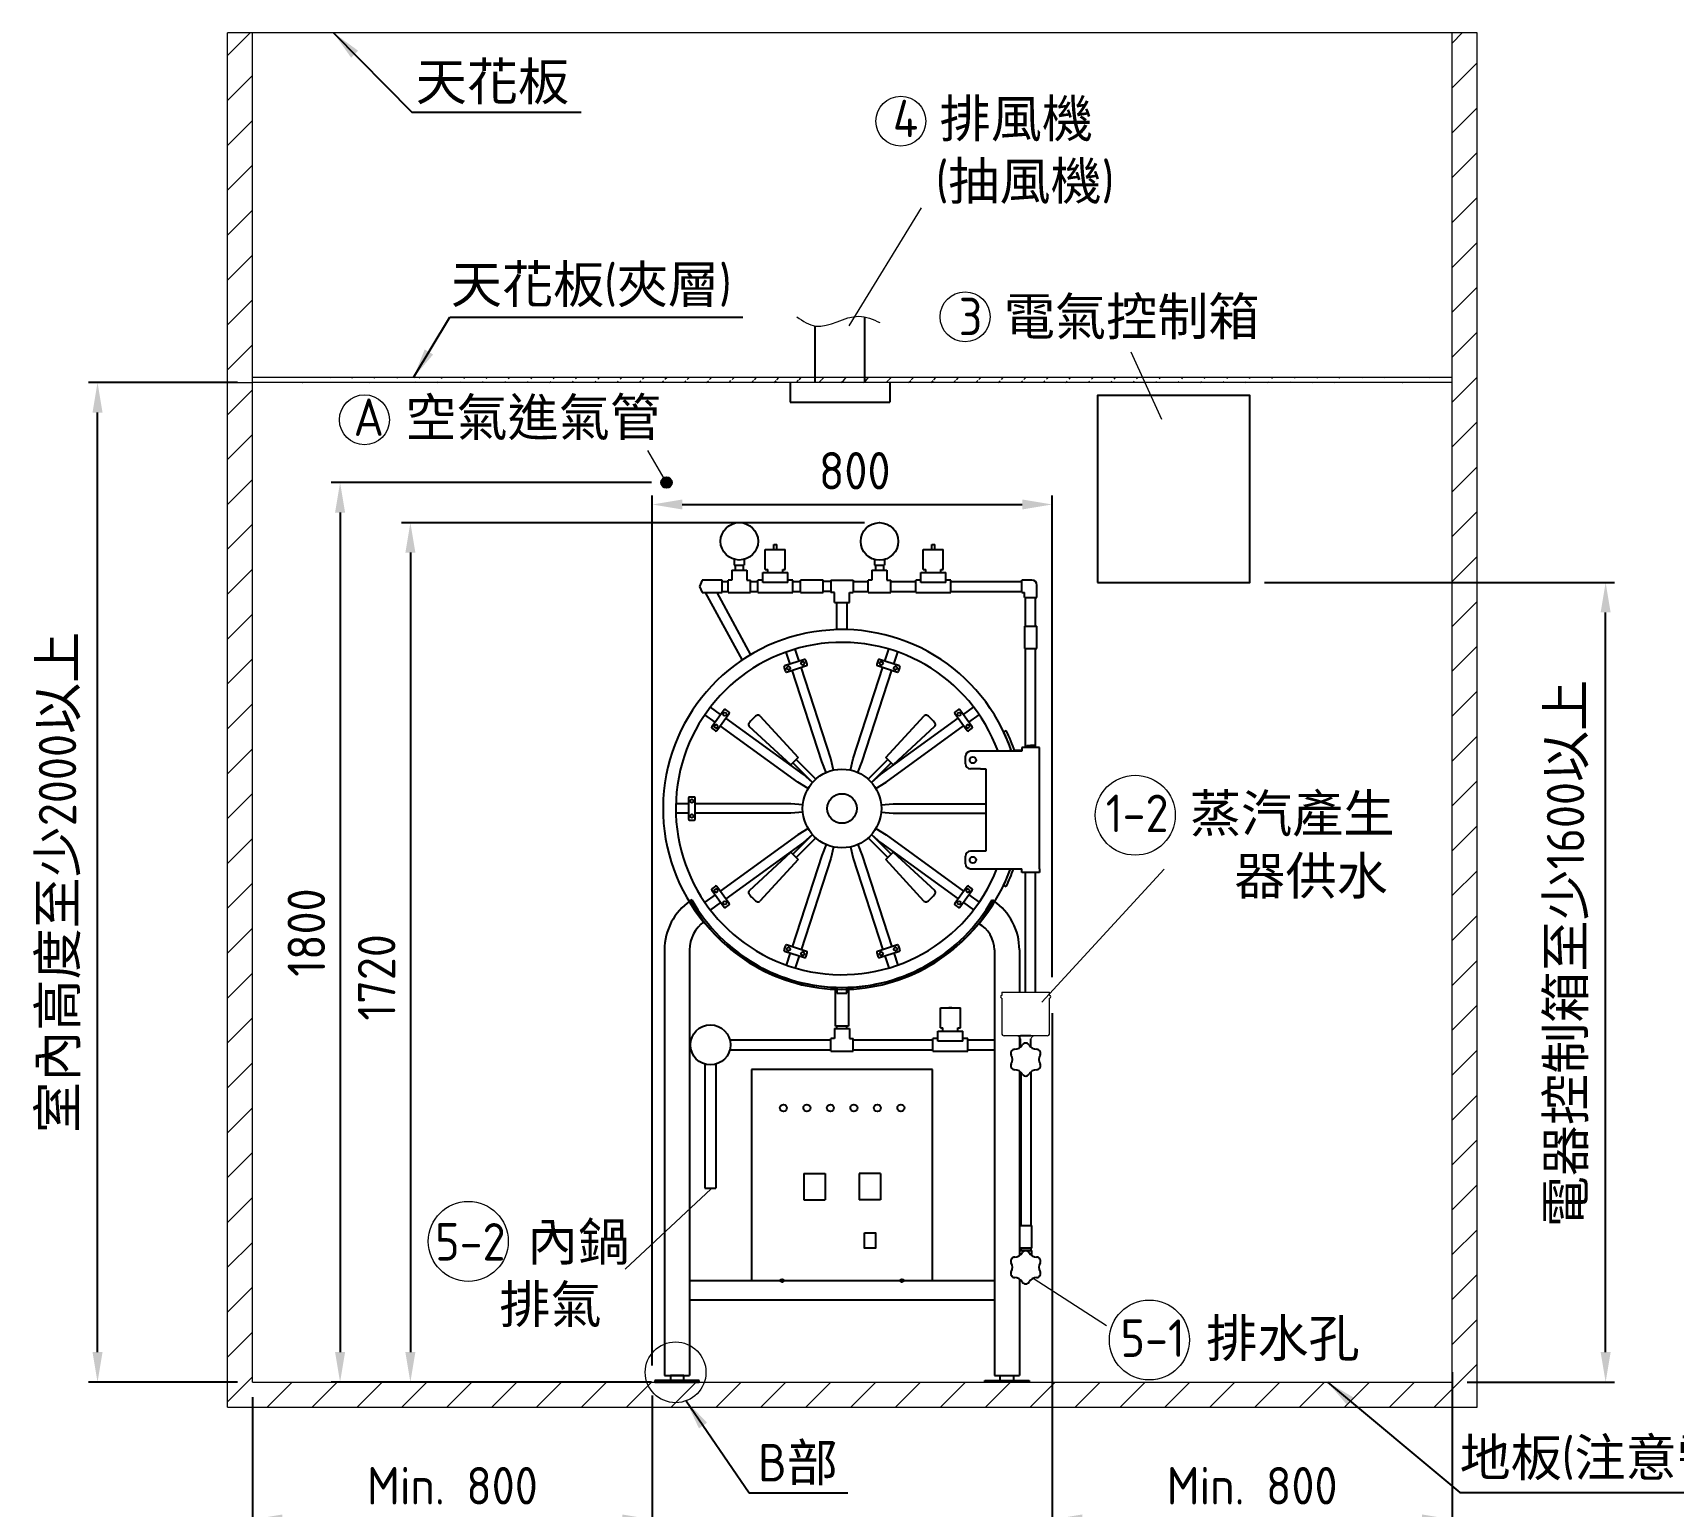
# Model space of a CAD drawing. Header units: millimetres. Extents: x -207026 to -195306, y -24854 to -16614.
# Drawn here: x -203531 to -200250, y -22895 to -19947 of the extents above; entities that cross this region are included whole.
import ezdxf

# ---------------------------------------------------------------- set-up
doc = ezdxf.new("R2010")
doc.units = ezdxf.units.MM
doc.linetypes.add('HIDDEN', pattern=[9.525, 6.35, -3.175])
doc.layers.get('0').update_dxf_attribs({"lineweight": 25})
for name, color, linetype, lineweight in [('D', 3, 'Continuous', 13), ('H', 2, 'HIDDEN', 15), ('S', 4, 'Continuous', 15)]:
    doc.layers.add(name, color=color, linetype=linetype, lineweight=lineweight)
doc.styles.get("Standard").update_dxf_attribs({"font": 'KAIU.TTF'})
doc.styles.add('STU25', font='isocp2.shx')
doc.dimstyles.new('STU25', dxfattribs={"dimscale": 30, "dimtxt": 2.5, "dimasz": 2, "dimexe": 0.6, "dimexo": 1, "dimgap": 1, "dimtad": 1, "dimdsep": 46, "dimtxsty": 'STU25', "dimcen": 2, "dimazin": 2, "dimtfac": 1, "dimtmove": 0, "dimatfit": 3, "dimfxl": 0, "dimtolj": 1, "dimtzin": 0, "dimarcsym": 0})
doc.dimstyles.new('STU25$7', dxfattribs={"dimscale": 30, "dimtxt": 2.5, "dimasz": 2, "dimexe": 1.25, "dimexo": 0.625, "dimgap": 1, "dimtad": 0, "dimdec": 4, "dimdsep": 46, "dimtxsty": 'STU25', "dimcen": 2.5, "dimazin": 2, "dimtfac": 1, "dimtdec": 4, "dimtmove": 0, "dimatfit": 3, "dimfxl": 0, "dimtolj": 1, "dimtzin": 0, "dimarcsym": 0})

# ---------------------------------------------------------------- blocks, each defined once
blk = doc.blocks.new('*D2')
at = {"layer": 'D', "color": 0, "linetype": 'Continuous', "lineweight": -2}
for p, q in [((-202292, -22613.9), (-202292, -20872.8)), ((-201492, -21836.9), (-201492, -20872.8)), ((-202232, -20890.8), (-201552, -20890.8))]:
    blk.add_line(p, q, dxfattribs=at)
at = {"layer": 'D', "color": 0}
for points in [[(-202232, -20880.8), (-202232, -20900.8), (-202292, -20890.8)], [(-201552, -20900.8), (-201552, -20880.8), (-201492, -20890.8)]]:
    blk.add_solid(points, dxfattribs=at)
at = {"layer": 'Defpoints', "color": 0}
for p in [(-201492, -20890.8), (-201492, -21866.9), (-202292, -22643.9)]:
    blk.add_point(p, dxfattribs=at)
at = {"layer": 'D', "color": 0, "insert": (-201887, -20823.3), "char_height": 75, "attachment_point": 5, "style": 'STU25'}
blk.add_mtext('\\A1;800', dxfattribs=at)
blk = doc.blocks.new('*D3')
at = {"layer": 'D', "color": 0, "linetype": 'Continuous', "lineweight": -2}
for p, q in [((-201867.5, -20927.2), (-202794.1, -20927.2)), ((-202776.1, -20987.2), (-202776.1, -22586.9)), ((-202385.6, -22646.9), (-202794.1, -22646.9))]:
    blk.add_line(p, q, dxfattribs=at)
at = {"layer": 'D', "color": 0}
for points in [[(-202766.1, -20987.2), (-202786.1, -20987.2), (-202776.1, -20927.2)], [(-202786.1, -22586.9), (-202766.1, -22586.9), (-202776.1, -22646.9)]]:
    blk.add_solid(points, dxfattribs=at)
at = {"layer": 'Defpoints', "color": 0}
for p in [(-201837.5, -20927.2), (-202776.1, -22646.9), (-202355.6, -22646.9)]:
    blk.add_point(p, dxfattribs=at)
at = {"layer": 'D', "color": 0, "insert": (-202843.6, -21837.1), "char_height": 75, "attachment_point": 5, "rotation": 90, "style": 'STU25'}
blk.add_mtext('\\A1;{\\Fisocp2.shx;1720}', dxfattribs=at)
blk = doc.blocks.new('*D7')
at = {"layer": 'D', "color": 0, "lineweight": -2}
for p, q in [((-200692, -22627.4), (-200692, -23301.5)), ((-203092, -22676.9), (-203092, -23301.5)), ((-203032, -23283.5), (-200752, -23283.5))]:
    blk.add_line(p, q, dxfattribs=at)
at = {"layer": 'D', "color": 0}
for points in [[(-203032, -23273.5), (-203032, -23293.5), (-203092, -23283.5)], [(-200752, -23293.5), (-200752, -23273.5), (-200692, -23283.5)]]:
    blk.add_solid(points, dxfattribs=at)
at = {"layer": 'Defpoints', "color": 0}
for p in [(-200692, -22597.4), (-203092, -22646.9), (-200692, -23283.5)]:
    blk.add_point(p, dxfattribs=at)
at = {"layer": 'D', "color": 0, "insert": (-201902.4, -23206.3), "char_height": 75, "attachment_point": 5, "style": 'STU25'}
blk.add_mtext('\\A1;2400({\\f標楷體|b0|i0|c136|p65;滅菌區})', dxfattribs=at)
blk = doc.blocks.new('*D8')
at = {"layer": 'D', "color": 0, "lineweight": -2}
for p, q in [((-203122, -20646.9), (-203420, -20646.9)), ((-203402, -22586.9), (-203402, -20706.9)), ((-203122, -22646.9), (-203420, -22646.9))]:
    blk.add_line(p, q, dxfattribs=at)
at = {"layer": 'D', "color": 0}
for points in [[(-203392, -20706.9), (-203412, -20706.9), (-203402, -20646.9)], [(-203412, -22586.9), (-203392, -22586.9), (-203402, -22646.9)]]:
    blk.add_solid(points, dxfattribs=at)
at = {"layer": 'Defpoints', "color": 0}
for p in [(-203402, -20646.9), (-203092, -20646.9), (-203092, -22646.9)]:
    blk.add_point(p, dxfattribs=at)
at = {"layer": 'D', "color": 0, "insert": (-203477.8, -21646.9), "char_height": 75, "attachment_point": 5, "rotation": 90, "style": 'STU25'}
blk.add_mtext('\\A1;{\\f標楷體|b0|i0|c136|p65;室內高度至少}2000{\\f標楷體|b0|i0|c136|p65;以上}', dxfattribs=at)
blk = doc.blocks.new('*D9')
at = {"layer": 'D', "color": 0, "lineweight": -2}
for p, q in [((-201066.9, -21046.9), (-200366.7, -21046.9)), ((-200384.7, -22586.9), (-200384.7, -21106.9)), ((-200662, -22646.9), (-200366.7, -22646.9))]:
    blk.add_line(p, q, dxfattribs=at)
at = {"layer": 'D', "color": 0}
for points in [[(-200374.7, -21106.9), (-200394.7, -21106.9), (-200384.7, -21046.9)], [(-200394.7, -22586.9), (-200374.7, -22586.9), (-200384.7, -22646.9)]]:
    blk.add_solid(points, dxfattribs=at)
at = {"layer": 'Defpoints', "color": 0}
for p in [(-201096.9, -21046.9), (-200384.7, -21046.9), (-200692, -22646.9)]:
    blk.add_point(p, dxfattribs=at)
at = {"layer": 'D', "color": 0, "insert": (-200460.7, -21789.3), "char_height": 75, "attachment_point": 5, "rotation": 90, "style": 'STU25'}
blk.add_mtext('\\A1;{\\f標楷體|b0|i0|c136|p65;電器控制箱至少}1600{\\f標楷體|b0|i0|c136|p65;以上}', dxfattribs=at)
blk = doc.blocks.new('*D10')
at = {"layer": 'D', "color": 0, "lineweight": -2}
for p, q in [((-203092, -22676.9), (-203092, -22939.9)), ((-202292, -22673.9), (-202292, -22939.9)), ((-203032, -22921.9), (-202352, -22921.9))]:
    blk.add_line(p, q, dxfattribs=at)
at = {"layer": 'D', "color": 0}
for points in [[(-203032, -22911.9), (-203032, -22931.9), (-203092, -22921.9)], [(-202352, -22931.9), (-202352, -22911.9), (-202292, -22921.9)]]:
    blk.add_solid(points, dxfattribs=at)
at = {"layer": 'Defpoints', "color": 0}
for p in [(-202292, -22643.9), (-203092, -22646.9), (-202292, -22921.9)]:
    blk.add_point(p, dxfattribs=at)
at = {"layer": 'D', "color": 0, "insert": (-202692, -22854.4), "char_height": 75, "attachment_point": 5, "style": 'STU25'}
blk.add_mtext('\\A1;Min. 800', dxfattribs=at)
blk = doc.blocks.new('*D11')
at = {"layer": 'D', "color": 0, "lineweight": -2}
for p, q in [((-201492, -21908.7), (-201492, -22939.9)), ((-200692, -22627.4), (-200692, -22939.9)), ((-201432, -22921.9), (-200752, -22921.9))]:
    blk.add_line(p, q, dxfattribs=at)
at = {"layer": 'D', "color": 0}
for points in [[(-201432, -22911.9), (-201432, -22931.9), (-201492, -22921.9)], [(-200752, -22931.9), (-200752, -22911.9), (-200692, -22921.9)]]:
    blk.add_solid(points, dxfattribs=at)
at = {"layer": 'Defpoints', "color": 0}
for p in [(-201492, -21878.7), (-200692, -22597.4), (-200692, -22921.9)]:
    blk.add_point(p, dxfattribs=at)
at = {"layer": 'D', "color": 0, "insert": (-201092, -22854.4), "char_height": 75, "attachment_point": 5, "style": 'STU25'}
blk.add_mtext('\\A1;Min. 800', dxfattribs=at)
blk = doc.blocks.new('*D12')
at = {"layer": 'D', "color": 0, "lineweight": -2}
for p, q in [((-202293.7, -20846.9), (-202934.7, -20846.9)), ((-202916.7, -20906.9), (-202916.7, -22586.9)), ((-202293.7, -22646.9), (-202934.7, -22646.9))]:
    blk.add_line(p, q, dxfattribs=at)
at = {"layer": 'D', "color": 0}
for points in [[(-202906.7, -20906.9), (-202926.7, -20906.9), (-202916.7, -20846.9)], [(-202926.7, -22586.9), (-202906.7, -22586.9), (-202916.7, -22646.9)]]:
    blk.add_solid(points, dxfattribs=at)
at = {"layer": 'Defpoints', "color": 0}
for p in [(-202263.7, -20846.9), (-202916.7, -22646.9), (-202263.7, -22646.9)]:
    blk.add_point(p, dxfattribs=at)
at = {"layer": 'D', "color": 0, "insert": (-202984.2, -21747.4), "char_height": 75, "attachment_point": 5, "rotation": 90, "style": 'STU25'}
blk.add_mtext('\\A1;1800', dxfattribs=at)

msp = doc.modelspace()

# ---------------------------------------------------------------- hatches: boundary and pattern name
msp.add_hatch(color=256).paths.add_polyline_path([(-202252.91, -20846.901, 1), (-202274.432, -20846.901, 1)])
at = {"layer": 'H', "linetype": 'HIDDEN', "ltscale": 5}
h = msp.add_hatch(dxfattribs=at)
h.set_pattern_fill('ANSI31', color=256, scale=20, style=0)
h.set_pattern_definition([(45, (31221.8, -3130.61), (-44.90128, 44.90128), [])])
h.paths.add_polyline_path([(-200642.04, -22696.901), (-200642.04, -19946.901), (-200692.04, -19946.901), (-200692.04, -22646.901), (-203092.04, -22646.901), (-203092.04, -19946.901), (-203142.04, -19946.901), (-203142.04, -22696.901)])
at = {"layer": 'H'}
h = msp.add_hatch(dxfattribs=at)
h.set_pattern_fill('ANSI31', color=256, scale=10, style=0)
h.set_pattern_definition([(45, (34451.048, -3130.61), (-22.4506403, 22.4506403), [])])
edge = h.paths.add_edge_path()
edge.add_line((-200692.04, -20646.901), (-203092.04, -20646.901))
edge.add_line((-200692.04, -20636.901), (-203092.04, -20636.901))

# ---------------------------------------------------------------- linework, layer by layer
at = {"linetype": 'Continuous'}
for p, q in [((-201966.54, -20646.901), (-201966.54, -20533.505)), ((-201866.54, -20646.901), (-201866.54, -20515.594)), ((-202016.54, -20646.901), (-202016.54, -20686.045)), ((-201816.54, -20646.901), (-201816.54, -20686.045)), ((-202016.54, -20686.045), (-201816.54, -20686.045)), ((-202048.964, -20980.669), (-202048.964, -20970.669)), ((-202048.964, -20970.669), (-202042.964, -20970.669)), ((-202042.964, -20980.669), (-202042.964, -20970.669)), ((-201733.04, -20980.669), (-201733.04, -20970.669)), ((-201733.04, -20970.669), (-201727.04, -20970.669)), ((-201727.04, -20980.669), (-201727.04, -20970.669)), ((-202127.974, -21000.82), (-202127.974, -21012.178)), ((-202107.974, -21000.82), (-202107.974, -21012.178)), ((-202065.964, -20980.669), (-202025.964, -20980.669)), ((-202065.964, -21020.669), (-202065.964, -20980.669)), ((-202025.964, -21020.669), (-202025.964, -20980.669)), ((-201847.54, -21000.82), (-201847.54, -21012.178)), ((-201827.54, -21000.82), (-201827.54, -21012.178)), ((-201750.04, -20980.669), (-201710.04, -20980.669)), ((-201750.04, -21020.669), (-201750.04, -20980.669)), ((-201710.04, -21020.669), (-201710.04, -20980.669)), ((-202132.974, -21022.178), (-202132.974, -21042.178)), ((-202132.974, -21022.178), (-202102.974, -21022.178)), ((-202127.974, -21012.178), (-202107.974, -21012.178)), ((-202127.974, -21022.178), (-202107.974, -21022.178)), ((-202125.974, -21012.178), (-202125.974, -21022.178)), ((-202109.974, -21012.178), (-202109.974, -21022.178)), ((-202109.974, -21012.178), (-202109.974, -21022.178)), ((-202102.974, -21022.178), (-202102.974, -21042.178)), ((-202070.964, -21037.178), (-202070.964, -21027.178)), ((-202070.964, -21027.178), (-202020.964, -21027.178)), ((-202070.964, -21047.178), (-202070.964, -21037.178)), ((-202065.964, -21020.669), (-202060.964, -21020.669)), ((-202060.964, -21027.178), (-202060.964, -21020.669)), ((-202030.964, -21020.669), (-202025.964, -21020.669)), ((-202030.964, -21027.178), (-202030.964, -21020.669)), ((-202020.964, -21037.178), (-202020.964, -21027.178)), ((-202020.964, -21047.178), (-202020.964, -21037.178)), ((-201852.54, -21022.178), (-201822.54, -21022.178)), ((-201852.54, -21022.178), (-201852.54, -21042.178)), ((-201847.54, -21012.178), (-201827.54, -21012.178)), ((-201847.54, -21022.178), (-201827.54, -21022.178)), ((-201845.54, -21012.178), (-201845.54, -21022.178)), ((-201829.54, -21012.178), (-201829.54, -21022.178)), ((-201829.54, -21012.178), (-201829.54, -21022.178)), ((-201822.54, -21022.178), (-201822.54, -21042.178)), ((-201755.04, -21027.178), (-201705.04, -21027.178)), ((-201755.04, -21037.178), (-201755.04, -21027.178)), ((-201755.04, -21047.178), (-201755.04, -21037.178)), ((-201750.04, -21020.669), (-201745.04, -21020.669)), ((-201745.04, -21027.178), (-201745.04, -21020.669)), ((-201715.04, -21020.669), (-201710.04, -21020.669)), ((-201715.04, -21027.178), (-201715.04, -21020.669)), ((-201705.04, -21037.178), (-201705.04, -21027.178)), ((-201705.04, -21047.178), (-201705.04, -21037.178)), ((-202192.54, -21042.178), (-202197.54, -21054.678)), ((-202197.54, -21054.678), (-202192.54, -21067.178)), ((-202152.54, -21042.178), (-202192.54, -21042.178)), ((-202192.54, -21067.178), (-202152.54, -21067.178)), ((-202186.204, -21067.178), (-202112.338, -21202.118)), ((-202163.11, -21067.178), (-202095.423, -21191.415)), ((-202152.54, -21067.178), (-202152.54, -21042.178)), ((-202152.54, -21044.678), (-202140.474, -21044.678)), ((-202152.54, -21064.678), (-202140.474, -21064.678)), ((-202140.474, -21067.178), (-202140.474, -21042.178)), ((-202132.974, -21042.178), (-202140.474, -21042.178)), ((-202140.474, -21067.178), (-202095.474, -21067.178)), ((-202102.974, -21042.178), (-202095.474, -21042.178)), ((-202095.474, -21067.178), (-202095.474, -21042.178)), ((-202095.474, -21044.678), (-202080.964, -21044.678)), ((-202095.474, -21064.678), (-202080.964, -21064.678)), ((-202080.964, -21067.178), (-202080.964, -21042.178)), ((-202070.964, -21042.178), (-202080.964, -21042.178)), ((-202080.964, -21067.178), (-202010.964, -21067.178)), ((-202020.964, -21047.178), (-202070.964, -21047.178)), ((-202010.964, -21042.178), (-202020.964, -21042.178)), ((-202010.964, -21067.178), (-202010.964, -21042.178)), ((-202010.964, -21044.678), (-201995.429, -21044.678)), ((-202010.964, -21064.678), (-201995.429, -21064.678)), ((-201995.429, -21067.178), (-201995.429, -21042.178)), ((-201950.429, -21042.178), (-201995.429, -21042.178)), ((-201995.429, -21067.178), (-201950.429, -21067.178)), ((-201950.429, -21067.178), (-201950.429, -21042.178)), ((-201935.04, -21044.678), (-201950.429, -21044.678)), ((-201935.04, -21064.678), (-201950.429, -21064.678)), ((-201935.04, -21042.178), (-201935.04, -21067.178)), ((-201935.04, -21042.178), (-201890.04, -21042.178)), ((-201927.54, -21067.178), (-201935.04, -21067.178)), ((-201927.54, -21087.178), (-201927.54, -21067.178)), ((-201897.54, -21067.178), (-201890.04, -21067.178)), ((-201897.54, -21087.178), (-201897.54, -21067.178)), ((-201890.04, -21042.178), (-201890.04, -21067.178)), ((-201890.04, -21044.678), (-201860.04, -21044.678)), ((-201890.04, -21064.678), (-201860.04, -21064.678)), ((-201860.04, -21067.178), (-201860.04, -21042.178)), ((-201852.54, -21042.178), (-201860.04, -21042.178)), ((-201860.04, -21067.178), (-201815.04, -21067.178)), ((-201822.54, -21042.178), (-201815.04, -21042.178)), ((-201815.04, -21067.178), (-201815.04, -21042.178)), ((-201815.04, -21044.678), (-201765.04, -21044.678)), ((-201815.04, -21064.678), (-201765.04, -21064.678)), ((-201765.04, -21067.178), (-201765.04, -21042.178)), ((-201755.04, -21042.178), (-201765.04, -21042.178)), ((-201765.04, -21067.178), (-201695.04, -21067.178)), ((-201705.04, -21047.178), (-201755.04, -21047.178)), ((-201695.04, -21042.178), (-201705.04, -21042.178)), ((-201695.04, -21067.178), (-201695.04, -21042.178)), ((-201695.04, -21044.678), (-201552.584, -21044.678)), ((-201695.04, -21064.678), (-201552.584, -21064.678)), ((-201552.584, -21067.178), (-201552.584, -21042.178)), ((-201532.584, -21042.178), (-201552.584, -21042.178)), ((-201552.584, -21067.178), (-201547.584, -21067.178)), ((-201547.584, -21077.178), (-201547.584, -21067.178)), ((-201522.584, -21077.178), (-201522.584, -21052.178)), ((-201927.54, -21087.178), (-201897.54, -21087.178)), ((-201547.584, -21077.178), (-201522.584, -21077.178)), ((-201545.084, -21134.178), (-201545.084, -21077.178)), ((-201525.084, -21134.178), (-201525.084, -21077.178)), ((-201547.584, -21134.178), (-201522.584, -21134.178)), ((-201547.584, -21134.178), (-201547.584, -21179.178)), ((-201522.584, -21179.178), (-201522.584, -21134.178)), ((-201547.584, -21179.178), (-201522.584, -21179.178)), ((-201545.084, -21377.178), (-201545.084, -21179.178)), ((-201525.084, -21377.178), (-201525.084, -21179.178)), ((-202076.603, -21313.921), (-201999.942, -21396.928)), ((-201825.139, -21396.928), (-201748.309, -21313.733)), ((-202014.791, -21411.777), (-202097.985, -21334.947)), ((-201727.283, -21335.115), (-201810.29, -21411.777)), ((-201999.942, -21396.928), (-202014.791, -21411.777)), ((-201810.29, -21411.777), (-201825.139, -21396.928)), ((-201552.584, -21384.678), (-201655.584, -21384.678)), ((-201517.584, -21377.178), (-201552.584, -21377.178)), ((-201552.584, -21377.178), (-201552.584, -21384.678)), ((-201542.05, -21373.142), (-201542.593, -21373.684)), ((-201542.593, -21376.636), (-201542.593, -21373.684)), ((-201542.05, -21373.142), (-201535.084, -21373.142)), ((-201528.117, -21373.142), (-201535.084, -21373.142)), ((-201528.117, -21373.142), (-201527.575, -21373.684)), ((-201527.575, -21376.636), (-201527.575, -21373.684)), ((-201517.584, -21384.678), (-201517.584, -21377.178)), ((-201517.584, -21619.678), (-201517.584, -21384.678)), ((-202010.725, -21407.711), (-201971.482, -21446.954)), ((-201964.765, -21440.236), (-202004.008, -21400.993)), ((-201821.073, -21400.993), (-201860.316, -21440.236)), ((-201853.598, -21446.954), (-201814.356, -21407.711)), ((-201635.584, -21419.678), (-201624.584, -21419.678)), ((-201624.584, -21419.678), (-201624.584, -21584.678)), ((-201971.482, -21551.403), (-202010.725, -21590.645)), ((-202004.008, -21597.363), (-201964.765, -21558.12)), ((-201860.316, -21558.12), (-201821.073, -21597.363)), ((-201814.356, -21590.645), (-201853.598, -21551.403)), ((-202097.798, -21663.241), (-202014.791, -21586.58)), ((-202014.791, -21586.58), (-201999.942, -21601.429)), ((-201825.139, -21601.429), (-201810.29, -21586.58)), ((-201810.29, -21586.58), (-201727.096, -21663.41)), ((-201624.584, -21584.678), (-201635.584, -21584.678)), ((-201999.942, -21601.429), (-202076.772, -21684.623)), ((-201748.477, -21684.436), (-201825.139, -21601.429)), ((-201655.584, -21619.678), (-201552.584, -21619.678)), ((-201552.584, -21627.178), (-201552.584, -21619.678)), ((-201517.584, -21627.178), (-201552.584, -21627.178)), ((-201545.084, -21866.901), (-201545.084, -21627.178)), ((-201525.084, -21866.901), (-201525.084, -21627.178)), ((-201517.584, -21619.678), (-201517.584, -21627.178)), ((-201715.498, -21898.169), (-201675.498, -21898.169)), ((-201715.498, -21938.169), (-201715.498, -21898.169)), ((-201698.498, -21898.169), (-201698.498, -21897.669)), ((-201698.498, -21897.669), (-201692.498, -21897.669)), ((-201692.498, -21898.169), (-201692.498, -21897.669)), ((-201675.498, -21938.169), (-201675.498, -21898.169)), ((-201927.54, -21939.678), (-201897.54, -21939.678)), ((-201927.54, -21939.678), (-201927.54, -21959.678)), ((-201922.54, -21939.678), (-201922.54, -21934.678)), ((-201902.54, -21939.678), (-201902.54, -21934.678)), ((-201897.54, -21939.678), (-201897.54, -21959.678)), ((-201720.498, -21944.678), (-201670.498, -21944.678)), ((-201720.498, -21954.678), (-201720.498, -21944.678)), ((-201720.498, -21964.678), (-201720.498, -21954.678)), ((-201715.498, -21938.169), (-201710.498, -21938.169)), ((-201710.498, -21944.678), (-201710.498, -21938.169)), ((-201680.498, -21938.169), (-201675.498, -21938.169)), ((-201680.498, -21944.678), (-201680.498, -21938.169)), ((-201670.498, -21954.678), (-201670.498, -21944.678)), ((-201670.498, -21964.678), (-201670.498, -21954.678)), ((-202137.014, -21962.178), (-201935.04, -21962.178)), ((-202137.014, -21982.178), (-201935.04, -21982.178)), ((-201927.54, -21959.678), (-201935.04, -21959.678)), ((-201935.04, -21984.678), (-201935.04, -21959.678)), ((-201935.04, -21984.678), (-201890.04, -21984.678)), ((-201897.54, -21959.678), (-201890.04, -21959.678)), ((-201890.04, -21984.678), (-201890.04, -21959.678)), ((-201890.04, -21962.178), (-201730.498, -21962.178)), ((-201890.04, -21982.178), (-201730.498, -21982.178)), ((-201720.498, -21959.678), (-201730.498, -21959.678)), ((-201730.498, -21984.678), (-201730.498, -21959.678)), ((-201730.498, -21984.678), (-201660.498, -21984.678)), ((-201670.498, -21964.678), (-201720.498, -21964.678)), ((-201660.498, -21959.678), (-201670.498, -21959.678)), ((-201660.498, -21984.678), (-201660.498, -21959.678)), ((-201660.498, -21962.178), (-201607.54, -21962.178)), ((-201660.498, -21982.178), (-201607.54, -21982.178)), ((-201555.19, -21974.936), (-201555.19, -21960.382)), ((-201534.89, -21974.936), (-201534.89, -21960.382)), ((-201555.04, -22026.827), (-201555.04, -22333.733)), ((-201535.04, -22026.827), (-201535.04, -22333.733)), ((-201557.54, -22333.733), (-201557.54, -22378.733)), ((-201557.54, -22333.733), (-201532.54, -22333.733)), ((-201532.54, -22378.733), (-201532.54, -22333.733)), ((-201557.54, -22378.733), (-201532.54, -22378.733)), ((-201535.04, -22378.733), (-201555.04, -22378.733)), ((-201555.04, -22378.733), (-201555.04, -22383.733)), ((-201535.04, -22378.733), (-201535.04, -22383.733)), ((-201557.54, -22383.733), (-201532.54, -22383.733)), ((-201557.54, -22383.733), (-201557.54, -22393.949)), ((-201532.54, -22393.949), (-201532.54, -22383.733)), ((-202198.04, -22643.901), (-202287.04, -22643.901)), ((-202287.04, -22643.901), (-202287.04, -22646.901)), ((-202229.261, -22633.901), (-202255.819, -22633.901)), ((-202255.819, -22633.901), (-202255.819, -22643.901)), ((-202229.261, -22643.901), (-202229.261, -22633.901)), ((-202198.04, -22646.901), (-202198.04, -22643.901)), ((-201627.04, -22643.901), (-201538.04, -22643.901)), ((-201627.04, -22646.901), (-201627.04, -22643.901)), ((-201595.819, -22643.901), (-201595.819, -22633.901)), ((-201569.261, -22633.901), (-201569.261, -22643.901)), ((-201538.04, -22643.901), (-201538.04, -22646.901)), ((-202287.04, -22646.901), (-202198.04, -22646.901)), ((-201538.04, -22646.901), (-201627.04, -22646.901))]:
    msp.add_line(p, q, dxfattribs=at)
for p, q in [((-201922.54, -21087.178), (-201902.54, -21087.178)), ((-201922.54, -21141.318), (-201922.54, -21087.178)), ((-201902.54, -21087.178), (-201902.54, -21141.318)), ((-201987.436, -21200.714), (-202027.381, -21213.693)), ((-202016.444, -21210.14), (-202024.282, -21186.017)), ((-201998.374, -21204.268), (-202006.211, -21180.145)), ((-201797.7, -21213.693), (-201837.644, -21200.714)), ((-201826.707, -21204.268), (-201818.869, -21180.145)), ((-201808.637, -21210.14), (-201800.799, -21186.017)), ((-202028.665, -21216.213), (-202025.884, -21224.773)), ((-202023.364, -21226.057), (-201983.419, -21213.078)), ((-201953.183, -21404.835), (-202012.426, -21222.503)), ((-201935.113, -21398.964), (-201994.356, -21216.632)), ((-201982.135, -21210.558), (-201984.916, -21201.999)), ((-201889.968, -21398.964), (-201830.724, -21216.632)), ((-201871.897, -21404.835), (-201812.654, -21222.503)), ((-201840.164, -21201.999), (-201842.946, -21210.558)), ((-201841.662, -21213.078), (-201801.717, -21226.057)), ((-201799.197, -21224.773), (-201796.416, -21216.213)), ((-202155.325, -21311.042), (-202175.845, -21296.134)), ((-201669.756, -21311.042), (-201649.236, -21296.134)), ((-202166.492, -21326.414), (-202187.013, -21311.505)), ((-202148.565, -21301.739), (-202173.252, -21335.717)), ((-202162.735, -21343.359), (-202138.048, -21309.38)), ((-202138.49, -21306.586), (-202145.771, -21301.296)), ((-201989.707, -21431.371), (-202144.807, -21318.684)), ((-201835.374, -21431.371), (-201680.273, -21318.684)), ((-201687.033, -21309.38), (-201662.346, -21343.359)), ((-201679.309, -21301.296), (-201686.59, -21306.586)), ((-201651.829, -21335.717), (-201676.516, -21301.739)), ((-201658.588, -21326.414), (-201638.068, -21311.505)), ((-202172.81, -21338.511), (-202165.528, -21343.801)), ((-202000.875, -21446.742), (-202155.975, -21334.055)), ((-201824.206, -21446.742), (-201669.105, -21334.055)), ((-201659.552, -21343.801), (-201652.271, -21338.511)), ((-201589.177, -21345.668), (-201583.758, -21343.091)), ((-201665.584, -21409.678), (-201665.584, -21394.678)), ((-201552.584, -21383.178), (-201567.546, -21383.178)), ((-201943.943, -21426.96), (-201953.183, -21404.835)), ((-201929.584, -21422.295), (-201935.113, -21398.964)), ((-201895.497, -21422.295), (-201889.968, -21398.964)), ((-201881.138, -21426.96), (-201871.897, -21404.835)), ((-201635.584, -21419.678), (-201655.584, -21419.678)), ((-201980.394, -21459.211), (-202000.875, -21446.742)), ((-201971.52, -21446.996), (-201989.707, -21431.371)), ((-201853.561, -21446.996), (-201835.374, -21431.371)), ((-201844.686, -21459.211), (-201824.206, -21446.742)), ((-202219.54, -21489.678), (-202244.905, -21489.678)), ((-202219.54, -21478.178), (-202219.54, -21520.178)), ((-202208.54, -21476.178), (-202217.54, -21476.178)), ((-202206.54, -21520.178), (-202206.54, -21478.178)), ((-202014.825, -21489.678), (-202206.54, -21489.678)), ((-201990.928, -21491.629), (-202014.825, -21489.678)), ((-201834.153, -21491.629), (-201810.255, -21489.678)), ((-201810.255, -21489.678), (-201624.584, -21489.678)), ((-202219.54, -21508.678), (-202244.905, -21508.678)), ((-202217.54, -21522.178), (-202208.54, -21522.178)), ((-202014.825, -21508.678), (-202206.54, -21508.678)), ((-201990.928, -21506.727), (-202014.825, -21508.678)), ((-201834.153, -21506.727), (-201810.255, -21508.678)), ((-201810.255, -21508.678), (-201624.584, -21508.678)), ((-202000.875, -21551.614), (-202155.975, -21664.301)), ((-201980.394, -21539.146), (-202000.875, -21551.614)), ((-201971.52, -21551.361), (-201989.707, -21566.986)), ((-201853.561, -21551.361), (-201835.374, -21566.986)), ((-201844.686, -21539.146), (-201824.206, -21551.614)), ((-201824.206, -21551.614), (-201669.105, -21664.301)), ((-201989.707, -21566.986), (-202144.807, -21679.673)), ((-201953.183, -21593.522), (-202012.426, -21775.853)), ((-201943.943, -21571.396), (-201953.183, -21593.522)), ((-201929.584, -21576.062), (-201935.113, -21599.393)), ((-201895.497, -21576.062), (-201889.968, -21599.393)), ((-201881.138, -21571.396), (-201871.897, -21593.522)), ((-201871.897, -21593.522), (-201812.654, -21775.853)), ((-201835.374, -21566.986), (-201680.273, -21679.673)), ((-201665.584, -21609.678), (-201665.584, -21594.678)), ((-201635.584, -21584.678), (-201655.584, -21584.678)), ((-201935.113, -21599.393), (-201994.356, -21781.724)), ((-201889.968, -21599.393), (-201830.724, -21781.724)), ((-202165.528, -21654.555), (-202172.81, -21659.845)), ((-202138.048, -21688.976), (-202162.735, -21654.998)), ((-201662.346, -21654.998), (-201687.033, -21688.976)), ((-201652.271, -21659.845), (-201659.552, -21654.555)), ((-201589.177, -21652.689), (-201583.758, -21655.265)), ((-202212.887, -21681.933), (-202216.369, -21683.901)), ((-202166.492, -21671.943), (-202187.013, -21686.851)), ((-202155.325, -21687.314), (-202175.845, -21702.223)), ((-202173.252, -21662.639), (-202148.565, -21696.618)), ((-202145.771, -21697.06), (-202138.49, -21691.77)), ((-201686.59, -21691.77), (-201679.309, -21697.06)), ((-201676.516, -21696.618), (-201651.829, -21662.639)), ((-201669.756, -21687.314), (-201649.236, -21702.223)), ((-201658.588, -21671.943), (-201638.068, -21686.851)), ((-201612.193, -21681.933), (-201608.711, -21683.901)), ((-202267.54, -21782.2), (-202267.54, -22633.901)), ((-202217.54, -21782.2), (-202217.54, -22633.901)), ((-202025.884, -21773.584), (-202028.665, -21782.143)), ((-202027.381, -21784.663), (-201987.436, -21797.642)), ((-202016.444, -21788.217), (-202024.282, -21812.34)), ((-201983.419, -21785.278), (-202023.364, -21772.299)), ((-201984.916, -21796.358), (-201982.135, -21787.798)), ((-201842.946, -21787.798), (-201840.164, -21796.358)), ((-201801.717, -21772.299), (-201841.662, -21785.278)), ((-201837.644, -21797.642), (-201797.7, -21784.663)), ((-201808.637, -21788.217), (-201800.799, -21812.34)), ((-201796.416, -21782.143), (-201799.197, -21773.584)), ((-201607.54, -21782.2), (-201607.54, -22633.901)), ((-201557.54, -21782.2), (-201557.54, -21866.901)), ((-201998.374, -21794.088), (-202006.211, -21818.211)), ((-201826.707, -21794.088), (-201818.869, -21818.211)), ((-201925.54, -21934.678), (-201925.54, -21856.942)), ((-201922.54, -21857.039), (-201922.54, -21868.678)), ((-201902.54, -21868.678), (-201902.54, -21857.039)), ((-201899.54, -21856.942), (-201899.54, -21934.678)), ((-201922.54, -21868.678), (-201902.54, -21868.678)), ((-201899.54, -21934.678), (-201925.54, -21934.678)), ((-201557.54, -21953.901), (-201557.54, -21978.14)), ((-201545.04, -21953.901), (-201555.19, -21953.901)), ((-201534.89, -21953.901), (-201545.04, -21953.901)), ((-201555.19, -21974.936), (-201555.19, -21976.34)), ((-201534.89, -21976.34), (-201534.89, -21974.936)), ((-202186.744, -22011.726), (-202186.744, -22258.727)), ((-202164.744, -22011.726), (-202164.744, -22258.727)), ((-201731.29, -22021.401), (-202093.79, -22021.401)), ((-202093.79, -22021.401), (-202093.79, -22443.901)), ((-201731.29, -22443.901), (-201731.29, -22021.401)), ((-201557.54, -22024.889), (-201557.54, -22393.948)), ((-201989.14, -22229.901), (-201989.14, -22282.401)), ((-201989.14, -22229.901), (-201946.44, -22229.901)), ((-201946.44, -22229.901), (-201946.44, -22282.401)), ((-201835.44, -22229.901), (-201878.14, -22229.901)), ((-201878.14, -22229.901), (-201878.14, -22282.401)), ((-201835.44, -22229.901), (-201835.44, -22282.401)), ((-202186.744, -22258.727), (-202164.744, -22258.727)), ((-201989.14, -22282.401), (-201946.44, -22282.401)), ((-201835.44, -22282.401), (-201878.14, -22282.401)), ((-202217.54, -22443.901), (-201607.54, -22443.901)), ((-202093.79, -22443.901), (-201731.29, -22443.901)), ((-201557.54, -22440.699), (-201557.54, -22633.901)), ((-202217.54, -22482.401), (-201607.54, -22482.401)), ((-202267.54, -22633.901), (-202217.54, -22633.901)), ((-201607.54, -22633.901), (-201557.54, -22633.901))]:
    msp.add_line(p, q)
at = {"color": 7, "linetype": 'Continuous', "lineweight": 15}
for p, q in [((-201593.04, -21866.901), (-201497.04, -21866.901)), ((-201593.04, -21866.901), (-201593.04, -21873.117)), ((-201593.04, -21878.685), (-201593.04, -21948.901)), ((-201497.04, -21873.117), (-201497.04, -21866.901)), ((-201497.04, -21948.901), (-201497.04, -21878.685)), ((-201502.04, -21953.901), (-201588.04, -21953.901))]:
    msp.add_line(p, q, dxfattribs=at)
at = {"linetype": 'Continuous'}
msp.add_lwpolyline([(-201401.583, -21046.901), (-201096.895, -21046.901), (-201096.895, -20673.032), (-201401.583, -20673.032)], close=True, dxfattribs=at)
msp.add_lwpolyline([(-201867.79, -22348.551), (-201845.79, -22348.551), (-201845.79, -22378.751), (-201867.79, -22378.751)], close=True)
for centre, radius in [((-202263.671, -20846.901), 10.761), ((-202019.666, -21218.021), 3.5), ((-201991.134, -21208.75), 3.5), ((-201833.947, -21208.75), 3.5), ((-201805.415, -21218.021), 3.5), ((-202164.467, -21334.684), 3.5), ((-202146.833, -21310.413), 3.5), ((-201678.247, -21310.413), 3.5), ((-201660.614, -21334.684), 3.5), ((-201650.584, -21402.178), 6.5), ((-202213.04, -21484.178), 3.5), ((-201912.54, -21499.178), 29.644), ((-202213.04, -21514.178), 3.5), ((-201650.584, -21602.178), 6.5), ((-202164.467, -21663.672), 3.5), ((-201660.614, -21663.672), 3.5), ((-202146.833, -21687.943), 3.5), ((-201678.247, -21687.943), 3.5), ((-202019.666, -21780.335), 3.5), ((-201991.134, -21789.606), 3.5), ((-201833.947, -21789.606), 3.5), ((-201805.415, -21780.335), 3.5), ((-202029.79, -22098.401), 7), ((-201982.79, -22098.401), 7), ((-201935.79, -22098.401), 7), ((-201888.79, -22098.401), 7), ((-201841.79, -22098.401), 7), ((-201794.79, -22098.401), 7), ((-202032.54, -22443.901), 3), ((-201792.54, -22443.901), 3)]:
    msp.add_circle(centre, radius)
for centre, radius in [((-202117.974, -20964.465), 37.5), ((-201837.54, -20964.678), 37.5), ((-201912.54, -21499.178), 78.75), ((-202175.744, -21972.178), 40)]:
    msp.add_circle(centre, radius, dxfattribs=at)
for centre, radius, start, end in [((-201532.584, -21052.178), 10, 0, 90), ((-202094.445, -21331.406), 5.007, 146.352885, 225), ((-202052.184, -21359.535), 55.773, 123.648227, 146.352885), ((-202080.317, -21317.269), 5, 42.039064, 123.648227), ((-201744.769, -21317.274), 5.007, 56.352885, 135), ((-201772.897, -21359.535), 55.773, 33.648227, 56.352885), ((-201730.631, -21331.402), 5, 312.039064, 33.648227), ((-202094.45, -21666.955), 5, 132.039064, 213.648227), ((-202052.184, -21638.822), 55.773, 213.648227, 236.352885), ((-202080.312, -21681.083), 5.007, 236.352885, 315), ((-201744.764, -21681.088), 5, 222.039064, 303.648227), ((-201772.897, -21638.822), 55.773, 303.648227, 326.352885), ((-201730.636, -21666.95), 5.007, 326.352885, 45)]:
    msp.add_arc(centre, radius, start, end, dxfattribs=at)
for centre, radius, start, end in [((-201912.54, -21499.178), 358, 18.65279, 340.330613), ((-201912.54, -21499.178), 332.5, 20.142788, 338.751969), ((-201986.818, -21202.617), 2, 18, 108), ((-201838.262, -21202.617), 2, 72, 162), ((-202026.763, -21215.595), 2, 108, 198), ((-202023.982, -21224.155), 2, 198, 288), ((-201984.037, -21211.176), 2, 288, 18), ((-201841.043, -21211.176), 2, 162, 252), ((-201801.099, -21224.155), 2, 252, 342), ((-201798.318, -21215.595), 2, 342, 72), ((-202146.947, -21302.914), 2, 54, 144), ((-202139.666, -21308.204), 2, 324, 54), ((-201685.415, -21308.204), 2, 126, 216), ((-201678.134, -21302.914), 2, 36, 126), ((-202171.634, -21336.893), 2, 144, 234), ((-202164.353, -21342.183), 2, 234, 324), ((-201660.728, -21342.183), 2, 216, 306), ((-201653.447, -21336.893), 2, 306, 36), ((-201912.04, -21499.178), 357.5, 18.679842, 25.429472), ((-201912.04, -21499.178), 363.5, 18.360399, 25.429472), ((-201912.04, -21499.178), 363.5, 18.360399, 25.429472), ((-201655.584, -21394.678), 10, 90, 180), ((-201655.584, -21409.678), 10, 180, 270), ((-202217.54, -21478.178), 2, 90, 180), ((-202208.54, -21478.178), 2, 0, 90), ((-202217.54, -21520.178), 2, 180, 270), ((-202208.54, -21520.178), 2, 270, 0), ((-201655.584, -21594.678), 10, 90, 180), ((-201655.584, -21609.678), 10, 180, 270), ((-201912.04, -21499.178), 357.5, 334.570528, 340.301967), ((-201912.04, -21499.178), 363.5, 334.570528, 340.640197), ((-201912.04, -21499.178), 363.5, 334.570528, 340.640197), ((-202171.634, -21661.463), 2, 126, 216), ((-202164.353, -21656.173), 2, 36, 126), ((-201660.728, -21656.173), 2, 54, 144), ((-201653.447, -21661.463), 2, 324, 54), ((-202147.54, -21782.2), 120, 125, 180), ((-201912.54, -21512.178), 349, 209.474974, 330.525026), ((-201912.54, -21512.178), 345, 209.474974, 330.525026), ((-202139.666, -21690.152), 2, 306, 36), ((-201685.415, -21690.152), 2, 144, 234), ((-201677.54, -21782.2), 120, 0, 55), ((-202147.54, -21782.2), 70, 125.593335, 180), ((-202146.947, -21695.442), 2, 216, 306), ((-201678.134, -21695.442), 2, 234, 324), ((-201667.54, -21782.2), 60, 0, 61.900167), ((-202026.763, -21782.761), 2, 162, 252), ((-202023.982, -21774.202), 2, 72, 162), ((-201984.037, -21787.18), 2, 342, 72), ((-201841.043, -21787.18), 2, 108, 198), ((-201801.099, -21774.202), 2, 18, 108), ((-201798.318, -21782.761), 2, 288, 18), ((-201986.818, -21795.74), 2, 252, 342), ((-201838.262, -21795.74), 2, 198, 288)]:
    msp.add_arc(centre, radius, start, end)
at = {"color": 7, "linetype": 'Continuous', "lineweight": 15}
for centre, radius, start, end in [((-201593.04, -21875.901), 2.5, 96.15064, 263.84936), ((-201593.34, -21873.117), 0.3, 276.15064, 0), ((-201593.34, -21878.685), 0.3, 0, 83.84936), ((-201496.74, -21873.117), 0.3, 180, 263.84936), ((-201496.74, -21878.685), 0.3, 96.15064, 180), ((-201497.04, -21875.901), 2.5, 276.15064, 83.84936), ((-201588.04, -21948.901), 5, 180, 270), ((-201564.551, -21963.901), 10, 20.605558, 90), ((-201525.53, -21963.901), 10, 90, 159.394442), ((-201502.04, -21948.901), 5, 270, 0)]:
    msp.add_arc(centre, radius, start, end, dxfattribs=at)
at = {"color": 7, "linetype": 'Continuous'}
for centre, radius, start, end in [((-201566.766, -21988.971), 7.973, 91.15518, 208.84482), ((-201566.766, -21988.971), 7.972, 91.15518, 208.84482), ((-201567.29, -21962.977), 18.028, 271.15518, 328.84482), ((-201567.29, -21962.977), 18.027, 271.15518, 328.84482), ((-201545.04, -21976.428), 7.973, 31.15518, 148.84482), ((-201545.04, -21976.428), 7.972, 31.15518, 148.84482), ((-201522.79, -21962.977), 18.028, 211.15518, 268.84482), ((-201522.79, -21962.977), 18.027, 211.15518, 268.84482), ((-201523.314, -21988.971), 7.973, 331.15518, 88.84482), ((-201523.314, -21988.971), 7.972, 331.15518, 88.84482), ((-201566.766, -22014.058), 7.972, 151.15518, 268.84482), ((-201566.766, -22014.058), 7.973, 151.15518, 268.84482), ((-201589.54, -22001.515), 18.027, 331.15518, 28.84482), ((-201589.54, -22001.515), 18.028, 331.15518, 28.84482), ((-201523.314, -22014.058), 7.972, 271.15518, 28.84482), ((-201523.314, -22014.058), 7.973, 271.15518, 28.84482), ((-201500.54, -22001.515), 18.028, 151.15518, 208.84482), ((-201500.54, -22001.515), 18.027, 151.15518, 208.84482), ((-201567.29, -22040.053), 18.028, 31.15518, 88.84482), ((-201567.29, -22040.053), 18.027, 31.15518, 88.84482), ((-201545.04, -22026.602), 7.972, 211.15518, 328.84482), ((-201545.04, -22026.602), 7.973, 211.15518, 328.84482), ((-201522.79, -22040.053), 18.028, 91.15518, 148.84482), ((-201522.79, -22040.053), 18.027, 91.15518, 148.84482), ((-201566.766, -22404.78), 7.973, 91.15518, 208.84482), ((-201566.766, -22404.78), 7.972, 91.15518, 208.84482), ((-201589.54, -22417.323), 18.027, 331.15518, 28.84482), ((-201589.54, -22417.323), 18.028, 331.15518, 28.84482), ((-201567.29, -22378.785), 18.027, 271.15518, 328.84482), ((-201567.29, -22378.785), 18.028, 271.15518, 328.84482), ((-201545.04, -22392.236), 7.973, 31.15518, 148.84482), ((-201545.04, -22392.236), 7.972, 31.15518, 148.84482), ((-201522.79, -22378.785), 18.028, 211.15518, 268.84482), ((-201522.79, -22378.785), 18.027, 211.15518, 268.84482), ((-201523.314, -22404.78), 7.973, 331.15518, 88.84482), ((-201523.314, -22404.78), 7.972, 331.15518, 88.84482), ((-201500.54, -22417.323), 18.028, 151.15518, 208.84482), ((-201500.54, -22417.323), 18.027, 151.15518, 208.84482), ((-201566.766, -22429.867), 7.973, 151.15518, 268.84482), ((-201566.766, -22429.867), 7.972, 151.15518, 268.84482), ((-201567.29, -22455.861), 18.028, 31.15518, 88.84482), ((-201567.29, -22455.861), 18.027, 31.15518, 88.84482), ((-201545.04, -22442.41), 7.973, 211.15518, 328.84482), ((-201545.04, -22442.41), 7.972, 211.15518, 328.84482), ((-201522.79, -22455.861), 18.028, 91.15518, 148.84482), ((-201522.79, -22455.861), 18.027, 91.15518, 148.84482), ((-201523.314, -22429.867), 7.973, 271.15518, 28.84482), ((-201523.314, -22429.867), 7.972, 271.15518, 28.84482)]:
    msp.add_arc(centre, radius, start, end, dxfattribs=at)
at = {"layer": 'D'}
for p, q in [((-201898.064, -20533.288), (-201753.654, -20296.869)), ((-202263.671, -20846.901), (-202300.931, -20782.896)), ((-201512.655, -21886.482), (-201267.985, -21620.461)), ((-202173.967, -22259.932), (-202346.658, -22421.31)), ((-201529.92, -22439.303), (-201383.158, -22533.998))]:
    msp.add_line(p, q, dxfattribs=at)
at = {"layer": 'D', "linetype": 'Continuous'}
for p, q in [((-201272.934, -20720.944), (-201334.214, -20586.076)), ((-203142.04, -20646.901), (-203092.04, -20646.901))]:
    msp.add_line(p, q, dxfattribs=at)
at = {"layer": 'D'}
for centre, radius in [((-201794.842, -20123.707), 50), ((-201666.362, -20515.299), 50), ((-202867.904, -20721.227), 50), ((-201325.829, -21512.566), 80), ((-202660.212, -22365.376), 80), ((-201297.585, -22562.753), 80), ((-202245.399, -22627.424), 60.747)]:
    msp.add_circle(centre, radius, dxfattribs=at)
msp.add_spline([(-202003.072, -20515.464), (-201965.167, -20533.726), (-201878.829, -20514.059), (-201836.713, -20526.702)], degree=3, dxfattribs=at)
at = {"layer": 'S', "linetype": 'Continuous'}
for p, q in [((-203142.04, -22696.901), (-203142.04, -19946.901)), ((-200642.04, -19946.901), (-203142.04, -19946.901)), ((-203092.04, -22646.901), (-203092.04, -19946.901)), ((-200692.04, -22646.901), (-200692.04, -19946.901)), ((-200642.04, -22696.901), (-200642.04, -19946.901)), ((-200692.04, -20636.901), (-203092.04, -20636.901)), ((-200692.04, -20646.901), (-203092.04, -20646.901)), ((-203092.04, -22646.901), (-200692.04, -22646.901)), ((-203142.04, -22696.901), (-200642.04, -22696.901))]:
    msp.add_line(p, q, dxfattribs=at)

# ---------------------------------------------------------------- texts
at = {"layer": 'D', "color": 11, "char_height": 75, "attachment_point": 1}
for s, insert in [('{\\C3;天花板 }', (-202765.348, -20006.9)), ('{\\Fisocp2.shx;\\C3;4 \\f標楷體|b0|i0|c136|p65;排風機\\P\\Fisocp2.shx;  (\\f標楷體|b0|i0|c136|p65;抽風機\\Fisocp2.shx;)}', (-201810.701, -20080.914)), ('{\\C3;天花板\\Fisocp2.shx;(\\f標楷體|b0|i0|c136|p65;夾層\\Fisocp2.shx;)}', (-202695.082, -20412.695)), ('{\\Fisocp2.shx;\\C3;3 \\f標楷體|b0|i0|c136|p65;電氣控制箱}', (-201678.968, -20477.006)), ('{\\Fisocp2.shx;\\C3;A \\f標楷體|b0|i0|c136|p65;空氣進氣管}', (-202889.619, -20678.584)), ('{\\Fisocp2.shx;\\C3;B\\f標楷體|b0|i0|c136|p65;部}', (-202080.351, -22770.705)), ('{\\C3;地板\\Fisocp2.shx;(\\f標楷體|b0|i0|c136|p65;注意需有防水層施工\\Fisocp2.shx;)}', (-200676.983, -22760.179))]:
    msp.add_mtext(s, dxfattribs=dict(at, insert=insert))
at = {"layer": 'D', "color": 11, "char_height": 75, "attachment_point": 1, "style": 'STU25'}
for s, insert in [('{\\C3;1-2 \\f標楷體|b0|i0|c136|p65;蒸汽產生\\P\\Fisocp2.shx;      \\f標楷體|b0|i0|c136|p65;器供水}', (-201384.84, -21471.371)), ('{\\C3;5-2 \\f標楷體|b0|i0|c136|p65;內鍋\\P\\Fisocp2.shx;   \\f標楷體|b0|i0|c136|p65;排氣}', (-202726.614, -22328.758)), ('{\\C3;5-1 \\f標楷體|b0|i0|c136|p65;排水孔}', (-201355.317, -22521.637))]:
    msp.add_mtext(s, dxfattribs=dict(at, insert=insert))

# ---------------------------------------------------------------- dimensions: what is measured, and where the dimension line sits
at = {"layer": 'D'}
for base, p1, p2, text, picture, middle in [((-203402.001, -20646.901), (-203092.04, -22646.901), (-203092.04, -20646.901), '{\\f標楷體|b0|i0|c136|p65;室內高度至少}<>{\\f標楷體|b0|i0|c136|p65;以上}', '*D8', (-203402.001, -21646.901)), ((-200384.739, -21046.901), (-200692.04, -22646.901), (-201096.895, -21046.901), '{\\f標楷體|b0|i0|c136|p65;電器控制箱至少}<>{\\f標楷體|b0|i0|c136|p65;以上}', '*D9', (-200384.739, -21789.327))]:
    dim = msp.add_linear_dim(base=base, p1=p1, p2=p2, angle=90, text=text, dimstyle='STU25', dxfattribs=at)
    dim.commit()
    dim.dimension.update_dxf_attribs({"geometry": picture, "text_midpoint": middle, "dimtype": 160})
at = {"layer": 'D', "linetype": 'Continuous'}
dim = msp.add_linear_dim(base=(-201492.04, -20890.782), p1=(-202292.04, -22643.901), p2=(-201492.04, -21866.901), dimstyle='STU25', dxfattribs=at)
dim.commit()
dim.dimension.update_dxf_attribs({"geometry": '*D2', "text_midpoint": (-201887.04, -20890.782), "dimtype": 160})
at = {"layer": 'D'}
dim = msp.add_linear_dim(base=(-202916.666, -22646.901), p1=(-202263.671, -20846.901), p2=(-202263.671, -22646.901), angle=90, dimstyle='STU25', dxfattribs=at)
dim.commit()
dim.dimension.update_dxf_attribs({"geometry": '*D12', "text_midpoint": (-202916.666, -21747.433), "dimtype": 160})
at = {"layer": 'D', "linetype": 'Continuous'}
dim = msp.add_linear_dim(base=(-202776.057, -22646.901), p1=(-201837.54, -20927.178), p2=(-202355.623, -22646.901), angle=90, text='{\\Fisocp2.shx;<>}', dimstyle='STU25', override={"dimdec": 0}, dxfattribs=at)
dim.commit()
dim.dimension.update_dxf_attribs({"geometry": '*D3', "text_midpoint": (-202776.057, -21837.071), "dimtype": 160})
at = {"layer": 'D'}
for base, p1, p2, text, picture, middle in [((-200692.04, -22921.913), (-201492.04, -21878.685), (-200692.04, -22597.389), 'Min. <>', '*D11', (-201092.04, -22921.913)), ((-200692.04, -23283.5), (-203092.04, -22646.901), (-200692.04, -22597.389), '<>({\\f標楷體|b0|i0|c136|p65;滅菌區})', '*D7', (-201902.438, -23283.5)), ((-202292.04, -22921.913), (-203092.04, -22646.901), (-202292.04, -22643.901), 'Min. <>', '*D10', (-202692.04, -22921.913))]:
    dim = msp.add_linear_dim(base=base, p1=p1, p2=p2, text=text, dimstyle='STU25', dxfattribs=at)
    dim.commit()
    dim.dimension.update_dxf_attribs({"geometry": picture, "text_midpoint": middle, "dimtype": 160})

# ---------------------------------------------------------------- leaders
for points in [[(-202929.746, -19946.901), (-202773.281, -20105.913), (-202434.588, -20105.913)], [(-202769.951, -20636.901), (-202697.165, -20516.044), (-202111.058, -20516.044)], [(-200941.41, -22646.901), (-200676.294, -22868.033), (-199516.698, -22868.033)], [(-202224.55, -22684.481), (-202098.182, -22868.763), (-201901.144, -22868.719)]]:
    msp.add_leader(points, dimstyle='STU25$7', override={"dimgap": 1, "dimtad": 0}, dxfattribs=at)

doc.saveas('drawing.dxf')
